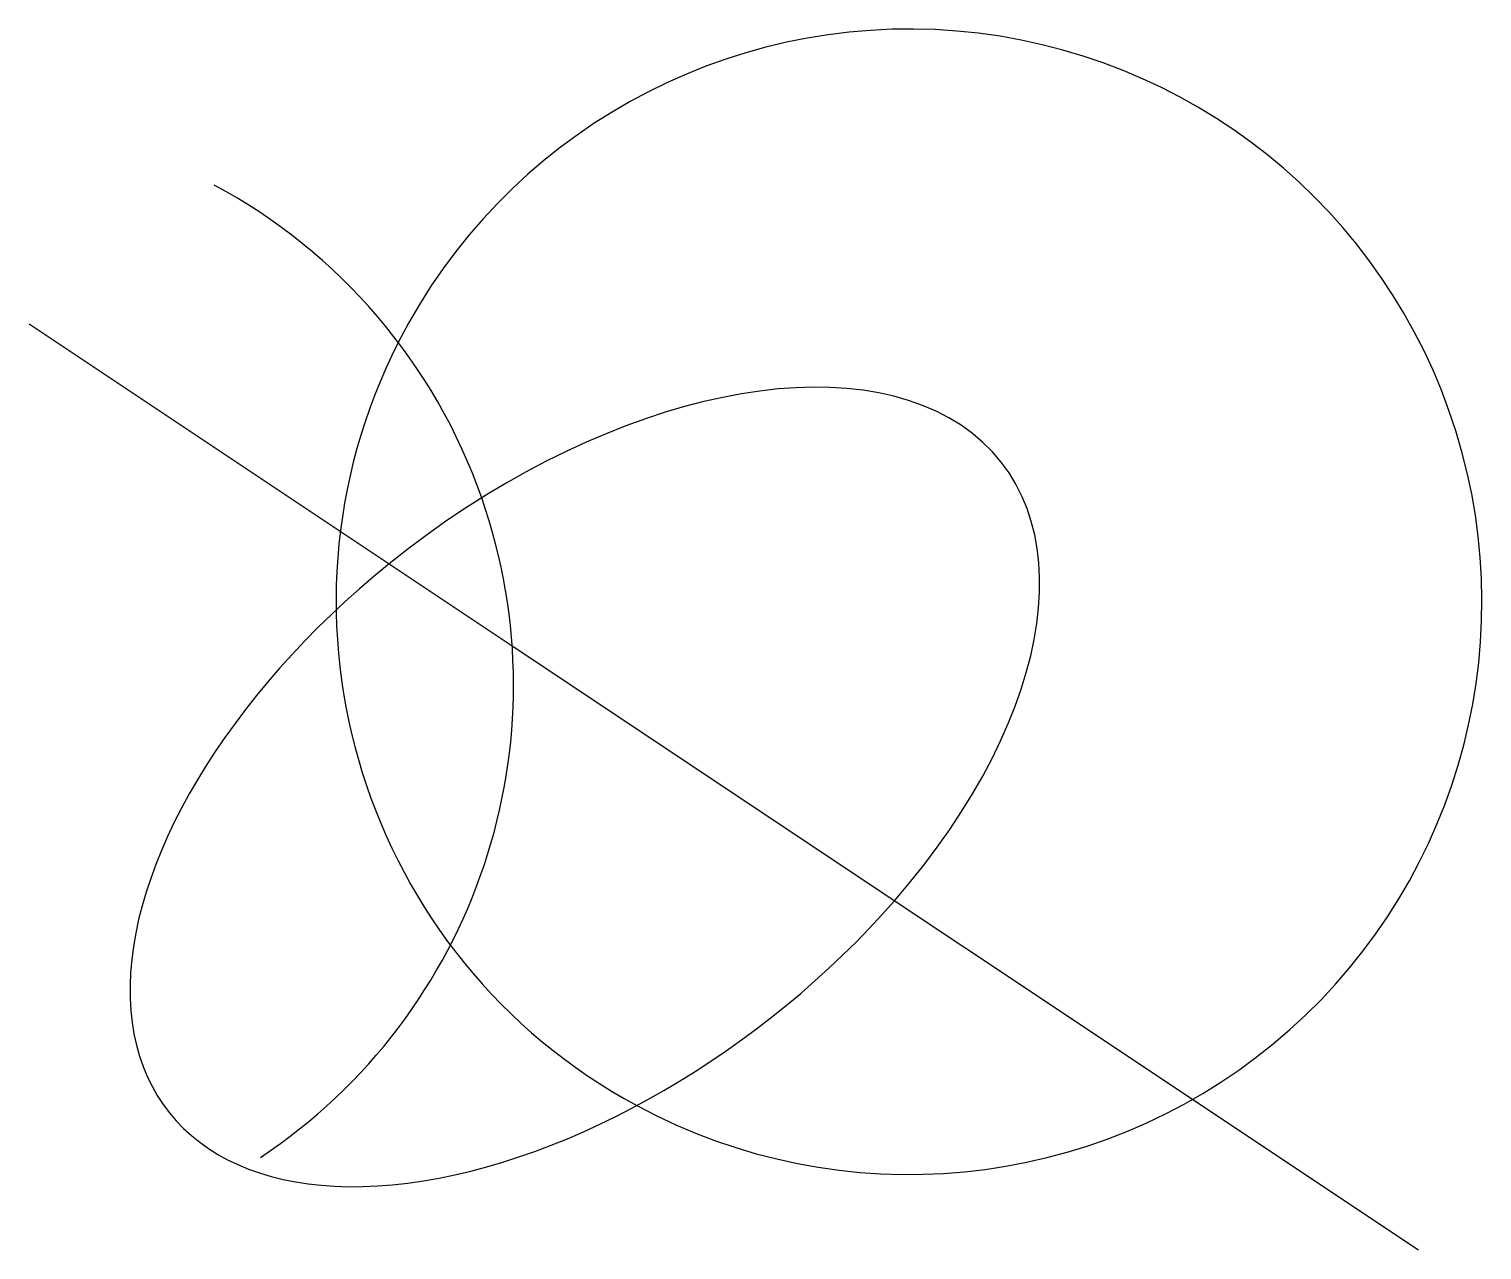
# Model space of a CAD drawing. Header units: millimetres. Extents: x 10 to 41.4, y 10 to 36.4.
import ezdxf

# ---------------------------------------------------------------- set-up
doc = ezdxf.new("R2010")
doc.units = ezdxf.units.MM
doc.layers.get('0').update_dxf_attribs({"lineweight": 25, "true_color": 0xffffff})

msp = doc.modelspace()

# ---------------------------------------------------------------- linework, layer by layer
for p, q in [((10, 30), (20.43, 23.047)), ((20.43, 23.047), (40, 10))]:
    msp.add_line(p, q)
for centre, radius, start, end in [((29, 24), 12.369, 241.6233, 153.0706), ((8.2, 22.2), 12.259, 19.2588, 61.7626), ((29, 24), 12.369, 153.0706, 241.6233), ((8.2, 22.2), 12.259, 303.6901, 19.2588)]:
    msp.add_arc(centre, radius, start, end)
for start_param, end_param in [(5.04923, 7.887218), (1.604032, 5.04923)]:
    msp.add_ellipse((22, 20), major_axis=(9, 7), ratio=0.561538, start_param=start_param, end_param=end_param)

doc.saveas('drawing.dxf')
